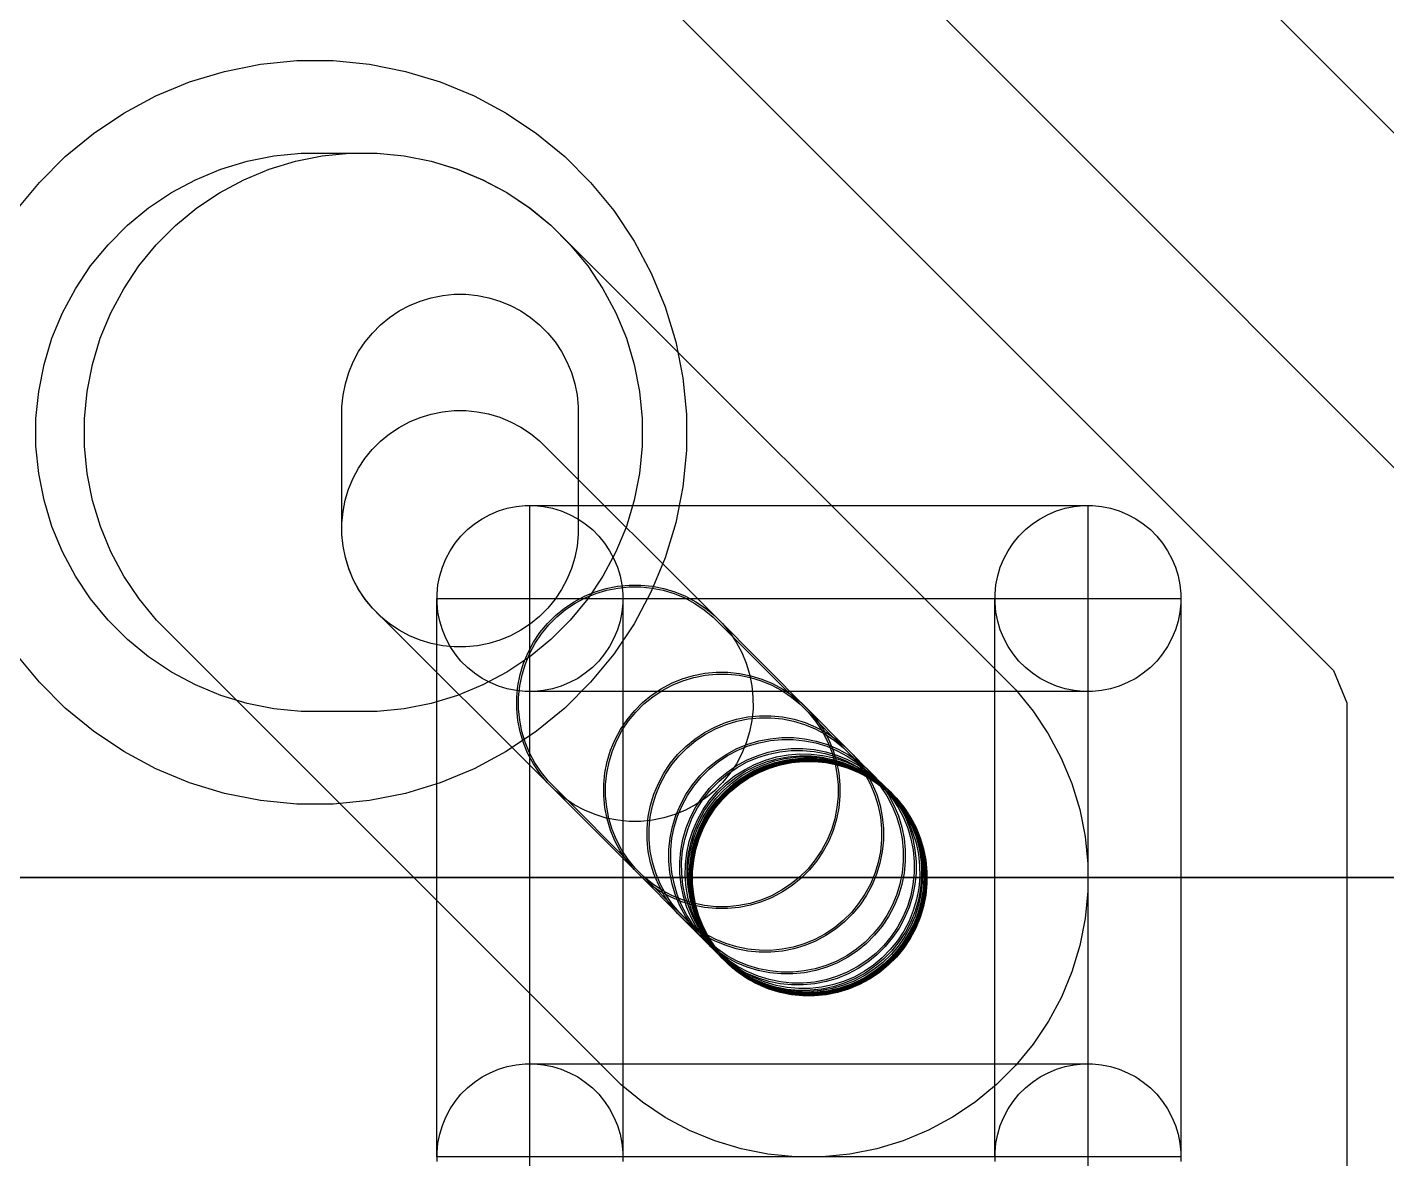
# Model space of a CAD drawing. Extents: x 125179 to 173800, y -108200 to -87800.
# Drawn here: x 143291 to 144753, y -98181 to -96965 of the extents above; entities that cross this region are included whole.
import ezdxf

# ---------------------------------------------------------------- set-up
doc = ezdxf.new("R2010")
doc.units = 0
doc.layers.add('L2D0_Cu1', color=1, linetype='CONTINUOUS')
doc.layers.add('L4D0_Cu2', color=2, linetype='CONTINUOUS')

msp = doc.modelspace()

# ---------------------------------------------------------------- linework, layer by layer
at = {"layer": 'L2D0_Cu1'}
for points in [[(144216.391, -96534.386), (145350.214, -97668.209)], [(145170.609, -97847.814), (144036.786, -96713.991)], [(143911.047, -96871.801), (144695.148, -97655.903), (144709.5, -97690.551), (144709.5, -98193.148), (144721.133, -98251.631), (144723.815, -98255.645), (144736.114, -98274.052), (144765.448, -98317.952)], [(143278.717, -97161.72), (143303.62, -97131.376), (143331.376, -97103.62), (143361.72, -97078.717), (143394.359, -97056.909), (143428.978, -97038.404), (143465.244, -97023.382), (143502.808, -97011.987), (143541.308, -97004.329), (143580.373, -97000.482), (143619.627, -97000.482), (143658.692, -97004.329), (143697.192, -97011.987), (143734.756, -97023.382), (143771.022, -97038.404), (143805.641, -97056.909), (143838.28, -97078.717), (143868.624, -97103.62), (143896.38, -97131.376), (143921.283, -97161.72), (143943.091, -97194.359), (143961.596, -97228.978), (143976.618, -97265.244), (143988.013, -97302.808), (143995.671, -97341.308), (143999.518, -97380.373), (143999.518, -97419.627), (143995.671, -97458.692), (143988.013, -97497.192), (143976.618, -97534.756), (143961.596, -97571.022), (143943.091, -97605.641), (143921.283, -97638.28), (143896.38, -97668.624), (143868.624, -97696.38), (143838.28, -97721.283), (143805.641, -97743.091), (143771.022, -97761.596), (143734.756, -97776.618), (143697.192, -97788.013), (143658.692, -97795.671), (143619.627, -97799.518), (143580.373, -97799.518), (143541.308, -97795.671), (143502.808, -97788.013), (143465.244, -97776.618), (143428.978, -97761.596), (143394.359, -97743.091), (143361.72, -97721.283), (143331.376, -97696.38), (143303.62, -97668.624), (143278.717, -97638.28)], [(143731.22, -98183.507), (143731.22, -98173.693), (143732.182, -98163.927), (143734.097, -98154.302), (143736.946, -98144.911), (143740.701, -98135.844), (143745.327, -98127.19), (143750.779, -98119.03), (143757.005, -98111.444), (143763.944, -98104.505), (143771.53, -98098.279), (143779.69, -98092.827), (143788.344, -98088.201), (143797.411, -98084.446), (143806.802, -98081.597), (143816.427, -98079.682), (143826.193, -98078.72), (143836.007, -98078.72), (143845.773, -98079.682), (143855.398, -98081.597), (143864.789, -98084.446), (143873.856, -98088.201), (143882.51, -98092.827), (143890.67, -98098.279), (143898.256, -98104.505), (143905.195, -98111.444), (143911.421, -98119.03), (143916.873, -98127.19), (143921.499, -98135.844), (143925.254, -98144.911), (143928.103, -98154.302), (143930.018, -98163.927), (143930.98, -98173.693), (143930.98, -98183.507)], [(144331.22, -98183.507), (144331.22, -98173.693), (144332.182, -98163.927), (144334.097, -98154.302), (144336.946, -98144.911), (144340.701, -98135.844), (144345.327, -98127.19), (144350.779, -98119.03), (144357.005, -98111.444), (144363.944, -98104.505), (144371.53, -98098.279), (144379.69, -98092.827), (144388.344, -98088.201), (144397.411, -98084.446), (144406.802, -98081.597), (144416.427, -98079.682), (144426.193, -98078.72), (144436.007, -98078.72), (144445.773, -98079.682), (144455.398, -98081.597), (144464.789, -98084.446), (144473.856, -98088.201), (144482.51, -98092.827), (144490.67, -98098.279), (144498.256, -98104.505), (144505.195, -98111.444), (144511.421, -98119.03), (144516.873, -98127.19), (144521.499, -98135.844), (144525.254, -98144.911), (144528.103, -98154.302), (144530.018, -98163.927), (144530.98, -98173.693), (144530.98, -98183.507)]]:
    msp.add_lwpolyline(points, dxfattribs=at)
for points in [[(143585.262, -97700), (143555.928, -97697.111), (143527.018, -97691.36), (143498.811, -97682.804), (143471.579, -97671.524), (143445.583, -97657.629), (143421.075, -97641.253), (143398.289, -97622.553), (143377.447, -97601.711), (143358.747, -97578.925), (143342.371, -97554.417), (143328.476, -97528.421), (143317.196, -97501.189), (143308.64, -97472.982), (143302.889, -97444.072), (143300, -97414.738), (143300, -97385.262), (143302.889, -97355.928), (143308.64, -97327.018), (143317.196, -97298.811), (143328.476, -97271.579), (143342.371, -97245.583), (143358.747, -97221.075), (143377.447, -97198.289), (143398.289, -97177.447), (143421.075, -97158.747), (143445.583, -97142.371), (143471.579, -97128.476), (143498.811, -97117.196), (143527.018, -97108.64), (143555.928, -97102.889), (143585.262, -97100), (143666.738, -97100), (143696.072, -97102.889), (143724.982, -97108.64), (143753.189, -97117.196), (143780.421, -97128.476), (143806.417, -97142.371), (143830.925, -97158.747), (143853.711, -97177.447), (143874.553, -97198.289), (143893.253, -97221.075), (143909.629, -97245.583), (143923.524, -97271.579), (143934.804, -97298.811), (143943.36, -97327.018), (143949.111, -97355.928), (143952, -97385.262), (143952, -97414.738), (143949.111, -97444.072), (143943.36, -97472.982), (143934.804, -97501.189), (143923.524, -97528.421), (143909.629, -97554.417), (143893.253, -97578.925), (143874.553, -97601.711), (143853.711, -97622.553), (143830.925, -97641.253), (143806.417, -97657.629), (143780.421, -97671.524), (143753.189, -97682.804), (143724.982, -97691.36), (143696.072, -97697.111), (143666.738, -97700)], [(144116.387, -98178.606), (144087.052, -98175.729), (144058.14, -98169.991), (144029.929, -98161.446), (144002.692, -98150.177), (143976.691, -98136.293), (143952.175, -98119.928), (143929.382, -98101.238), (143429.531, -97601.804), (143410.822, -97579.026), (143394.436, -97554.524), (143380.53, -97528.535), (143369.238, -97501.307), (143360.67, -97473.104), (143354.908, -97444.196), (143352.006, -97414.863), (143351.994, -97385.387), (143354.871, -97356.052), (143360.609, -97327.14), (143369.154, -97298.929), (143380.423, -97271.692), (143394.307, -97245.691), (143410.672, -97221.175), (143429.362, -97198.382), (143450.196, -97177.531), (143472.974, -97158.822), (143497.476, -97142.436), (143523.465, -97128.53), (143550.693, -97117.238), (143578.896, -97108.67), (143607.804, -97102.908), (143637.137, -97100.006), (143666.613, -97099.994), (143695.948, -97102.871), (143724.86, -97108.609), (143753.071, -97117.154), (143780.308, -97128.423), (143806.309, -97142.307), (143830.825, -97158.672), (143853.618, -97177.362), (144353.469, -97676.796), (144372.178, -97699.574), (144388.564, -97724.076), (144402.47, -97750.065), (144413.762, -97777.293), (144422.33, -97805.496), (144428.092, -97834.404), (144430.994, -97863.737), (144431.006, -97893.213), (144428.129, -97922.548), (144422.391, -97951.46), (144413.846, -97979.671), (144402.577, -98006.908), (144388.693, -98032.909), (144372.328, -98057.425), (144353.638, -98080.218), (144332.804, -98101.069), (144310.026, -98119.778), (144285.524, -98136.164), (144259.535, -98150.07), (144232.307, -98161.362), (144204.104, -98169.93), (144175.196, -98175.692), (144145.863, -98178.594)], [(143749.761, -97630.6), (143737.343, -97629.377), (143725.104, -97626.943), (143713.163, -97623.32), (143701.635, -97618.545), (143690.63, -97612.663), (143680.255, -97605.73), (143670.609, -97597.814), (143661.786, -97588.991), (143653.87, -97579.345), (143646.937, -97568.97), (143641.055, -97557.965), (143636.28, -97546.437), (143632.657, -97534.496), (143630.223, -97522.257), (143629, -97509.839), (143629, -97372.361), (143630.223, -97359.943), (143632.657, -97347.704), (143636.28, -97335.763), (143641.055, -97324.235), (143646.937, -97313.23), (143653.87, -97302.855), (143661.786, -97293.209), (143670.609, -97284.386), (143680.255, -97276.47), (143690.63, -97269.537), (143701.635, -97263.655), (143713.163, -97258.88), (143725.104, -97255.257), (143737.343, -97252.823), (143749.761, -97251.6), (143762.239, -97251.6), (143774.657, -97252.823), (143786.896, -97255.257), (143798.837, -97258.88), (143810.365, -97263.655), (143821.37, -97269.537), (143831.745, -97276.47), (143841.391, -97284.386), (143850.214, -97293.209), (143858.13, -97302.855), (143865.063, -97313.23), (143870.945, -97324.235), (143875.72, -97335.763), (143879.343, -97347.704), (143881.777, -97359.943), (143883, -97372.361), (143883, -97509.839), (143881.777, -97522.257), (143879.343, -97534.496), (143875.72, -97546.437), (143870.945, -97557.965), (143865.063, -97568.97), (143858.13, -97579.345), (143850.214, -97588.991), (143841.391, -97597.814), (143831.745, -97605.73), (143821.37, -97612.663), (143810.365, -97618.545), (143798.837, -97623.32), (143786.896, -97626.943), (143774.657, -97629.377), (143762.239, -97630.6)], [(143937.93, -97818.108), (143925.51, -97816.902), (143913.269, -97814.484), (143901.323, -97810.877), (143889.788, -97806.117), (143878.775, -97800.25), (143868.391, -97793.331), (143858.735, -97785.428), (143661.9, -97589.116), (143653.971, -97579.481), (143647.024, -97569.115), (143641.127, -97558.118), (143636.337, -97546.596), (143632.699, -97534.66), (143630.248, -97522.425), (143629.008, -97510.008), (143628.992, -97497.53), (143630.198, -97485.11), (143632.616, -97472.869), (143636.223, -97460.923), (143640.983, -97449.388), (143646.85, -97438.375), (143653.769, -97427.991), (143661.672, -97418.335), (143670.484, -97409.5), (143680.119, -97401.571), (143690.485, -97394.624), (143701.482, -97388.727), (143713.004, -97383.937), (143724.94, -97380.299), (143737.175, -97377.848), (143749.592, -97376.608), (143762.07, -97376.592), (143774.49, -97377.798), (143786.731, -97380.216), (143798.677, -97383.823), (143810.212, -97388.583), (143821.225, -97394.45), (143831.609, -97401.369), (143841.265, -97409.272), (144038.1, -97605.584), (144046.029, -97615.219), (144052.976, -97625.585), (144058.873, -97636.582), (144063.663, -97648.104), (144067.301, -97660.04), (144069.752, -97672.275), (144070.992, -97684.692), (144071.008, -97697.17), (144069.802, -97709.59), (144067.384, -97721.831), (144063.777, -97733.777), (144059.017, -97745.312), (144053.15, -97756.325), (144046.231, -97766.709), (144038.328, -97776.365), (144029.516, -97785.2), (144019.881, -97793.129), (144009.515, -97800.076), (143998.518, -97805.973), (143986.996, -97810.763), (143975.06, -97814.401), (143962.825, -97816.852), (143950.408, -97818.092)], [(143826.193, -97678.48), (143816.427, -97677.518), (143806.802, -97675.603), (143797.411, -97672.754), (143788.344, -97668.999), (143779.69, -97664.373), (143771.53, -97658.921), (143763.944, -97652.695), (143757.005, -97645.756), (143750.779, -97638.17), (143745.327, -97630.01), (143740.701, -97621.356), (143736.946, -97612.289), (143734.097, -97602.898), (143732.182, -97593.273), (143731.22, -97583.507), (143731.22, -97573.693), (143732.182, -97563.927), (143734.097, -97554.302), (143736.946, -97544.911), (143740.701, -97535.844), (143745.327, -97527.19), (143750.779, -97519.03), (143757.005, -97511.444), (143763.944, -97504.505), (143771.53, -97498.279), (143779.69, -97492.827), (143788.344, -97488.201), (143797.411, -97484.446), (143806.802, -97481.597), (143816.427, -97479.682), (143826.193, -97478.72), (143836.007, -97478.72), (143845.773, -97479.682), (143855.398, -97481.597), (143864.789, -97484.446), (143873.856, -97488.201), (143882.51, -97492.827), (143890.67, -97498.279), (143898.256, -97504.505), (143905.195, -97511.444), (143911.421, -97519.03), (143916.873, -97527.19), (143921.499, -97535.844), (143925.254, -97544.911), (143928.103, -97554.302), (143930.018, -97563.927), (143930.98, -97573.693), (143930.98, -97583.507), (143930.018, -97593.273), (143928.103, -97602.898), (143925.254, -97612.289), (143921.499, -97621.356), (143916.873, -97630.01), (143911.421, -97638.17), (143905.195, -97645.756), (143898.256, -97652.695), (143890.67, -97658.921), (143882.51, -97664.373), (143873.856, -97668.999), (143864.789, -97672.754), (143855.398, -97675.603), (143845.773, -97677.518), (143836.007, -97678.48)], [(143831.1, -97678.6), (143831.1, -97478.6), (144431.1, -97478.6), (144431.1, -97678.6)], [(144426.193, -97678.48), (144416.427, -97677.518), (144406.802, -97675.603), (144397.411, -97672.754), (144388.344, -97668.999), (144379.69, -97664.373), (144371.53, -97658.921), (144363.944, -97652.695), (144357.005, -97645.756), (144350.779, -97638.17), (144345.327, -97630.01), (144340.701, -97621.356), (144336.946, -97612.289), (144334.097, -97602.898), (144332.182, -97593.273), (144331.22, -97583.507), (144331.22, -97573.693), (144332.182, -97563.927), (144334.097, -97554.302), (144336.946, -97544.911), (144340.701, -97535.844), (144345.327, -97527.19), (144350.779, -97519.03), (144357.005, -97511.444), (144363.944, -97504.505), (144371.53, -97498.279), (144379.69, -97492.827), (144388.344, -97488.201), (144397.411, -97484.446), (144406.802, -97481.597), (144416.427, -97479.682), (144426.193, -97478.72), (144436.007, -97478.72), (144445.773, -97479.682), (144455.398, -97481.597), (144464.789, -97484.446), (144473.856, -97488.201), (144482.51, -97492.827), (144490.67, -97498.279), (144498.256, -97504.505), (144505.195, -97511.444), (144511.421, -97519.03), (144516.873, -97527.19), (144521.499, -97535.844), (144525.254, -97544.911), (144528.103, -97554.302), (144530.018, -97563.927), (144530.98, -97573.693), (144530.98, -97583.507), (144530.018, -97593.273), (144528.103, -97602.898), (144525.254, -97612.289), (144521.499, -97621.356), (144516.873, -97630.01), (144511.421, -97638.17), (144505.195, -97645.756), (144498.256, -97652.695), (144490.67, -97658.921), (144482.51, -97664.373), (144473.856, -97668.999), (144464.789, -97672.754), (144455.398, -97675.603), (144445.773, -97677.518), (144436.007, -97678.48)], [(144043.603, -97911.807), (144031.125, -97911.793), (144018.708, -97910.557), (144006.473, -97908.109), (143994.536, -97904.474), (143983.012, -97899.687), (143972.014, -97893.793), (143961.646, -97886.849), (143952.009, -97878.923), (143849.695, -97776.39), (143841.789, -97766.736), (143834.867, -97756.353), (143828.997, -97745.342), (143824.234, -97733.809), (143820.625, -97721.864), (143818.203, -97709.623), (143816.993, -97697.203), (143817.007, -97684.725), (143818.243, -97672.308), (143820.691, -97660.073), (143824.326, -97648.136), (143829.113, -97636.612), (143835.007, -97625.614), (143841.951, -97615.246), (143849.877, -97605.609), (143858.71, -97596.795), (143868.364, -97588.889), (143878.747, -97581.967), (143889.758, -97576.097), (143901.291, -97571.334), (143913.236, -97567.725), (143925.477, -97565.303), (143937.897, -97564.093), (143950.375, -97564.107), (143962.792, -97565.343), (143975.027, -97567.791), (143986.964, -97571.426), (143998.488, -97576.213), (144009.486, -97582.107), (144019.854, -97589.051), (144029.491, -97596.977), (144131.805, -97699.51), (144139.711, -97709.164), (144146.633, -97719.547), (144152.503, -97730.558), (144157.266, -97742.091), (144160.875, -97754.036), (144163.297, -97766.277), (144164.507, -97778.697), (144164.493, -97791.175), (144163.257, -97803.592), (144160.809, -97815.827), (144157.174, -97827.764), (144152.387, -97839.288), (144146.493, -97850.286), (144139.549, -97860.654), (144131.623, -97870.291), (144122.79, -97879.105), (144113.136, -97887.011), (144102.753, -97893.933), (144091.742, -97899.803), (144080.209, -97904.566), (144068.264, -97908.175), (144056.023, -97910.597)], [(144043.507, -97909.806), (144031.226, -97909.793), (144019.004, -97908.576), (144006.961, -97906.168), (143995.212, -97902.59), (143983.87, -97897.878), (143973.045, -97892.077), (143962.84, -97885.242), (143953.355, -97877.441), (143851.18, -97775.047), (143843.398, -97765.545), (143836.586, -97755.326), (143830.808, -97744.488), (143826.12, -97733.136), (143822.567, -97721.379), (143820.184, -97709.331), (143818.994, -97697.107), (143819.007, -97684.826), (143820.224, -97672.604), (143822.632, -97660.561), (143826.21, -97648.812), (143830.922, -97637.47), (143836.723, -97626.645), (143843.558, -97616.44), (143851.359, -97606.955), (143860.053, -97598.28), (143869.555, -97590.498), (143879.774, -97583.686), (143890.612, -97577.908), (143901.964, -97573.22), (143913.721, -97569.667), (143925.769, -97567.284), (143937.993, -97566.094), (143950.274, -97566.107), (143962.496, -97567.324), (143974.539, -97569.732), (143986.288, -97573.31), (143997.63, -97578.022), (144008.455, -97583.823), (144018.66, -97590.658), (144028.145, -97598.459), (144130.32, -97700.853), (144138.102, -97710.355), (144144.914, -97720.574), (144150.692, -97731.412), (144155.38, -97742.764), (144158.933, -97754.521), (144161.316, -97766.569), (144162.506, -97778.793), (144162.493, -97791.074), (144161.276, -97803.296), (144158.868, -97815.339), (144155.29, -97827.088), (144150.578, -97838.43), (144144.777, -97849.255), (144137.942, -97859.46), (144130.141, -97868.945), (144121.447, -97877.62), (144111.945, -97885.402), (144101.726, -97892.214), (144090.888, -97897.992), (144079.536, -97902.68), (144067.779, -97906.233), (144055.731, -97908.616)], [(143731.1, -98178.6), (143731.1, -97578.6), (143931.1, -97578.6), (143931.1, -98178.6)], [(143831.1, -98178.6), (143831.1, -97578.6), (144431.1, -97578.6), (144431.1, -98178.6)], [(144331.1, -98178.6), (144331.1, -97578.6), (144531.1, -97578.6), (144531.1, -98178.6)], [(144090.168, -97958.713), (144077.69, -97958.686), (144065.274, -97957.437), (144053.041, -97954.976), (144041.108, -97951.329), (144029.59, -97946.529), (144018.597, -97940.623), (144008.237, -97933.668), (143998.608, -97925.732), (143943.103, -97869.989), (143935.208, -97860.327), (143928.298, -97849.937), (143922.439, -97838.919), (143917.688, -97827.381), (143914.092, -97815.432), (143911.684, -97803.188), (143910.487, -97790.768), (143910.514, -97778.29), (143911.763, -97765.874), (143914.224, -97753.641), (143917.871, -97741.708), (143922.671, -97730.19), (143928.577, -97719.197), (143935.532, -97708.837), (143943.468, -97699.208), (143952.311, -97690.403), (143961.973, -97682.508), (143972.363, -97675.598), (143983.381, -97669.739), (143994.919, -97664.988), (144006.868, -97661.392), (144019.112, -97658.984), (144031.532, -97657.787), (144044.01, -97657.814), (144056.426, -97659.063), (144068.659, -97661.524), (144080.592, -97665.171), (144092.11, -97669.971), (144103.103, -97675.877), (144113.463, -97682.832), (144123.092, -97690.768), (144178.597, -97746.511), (144186.492, -97756.173), (144193.402, -97766.563), (144199.261, -97777.581), (144204.012, -97789.119), (144207.608, -97801.068), (144210.016, -97813.312), (144211.213, -97825.732), (144211.186, -97838.21), (144209.937, -97850.626), (144207.476, -97862.859), (144203.829, -97874.792), (144199.029, -97886.31), (144193.123, -97897.303), (144186.168, -97907.663), (144178.232, -97917.292), (144169.389, -97926.097), (144159.727, -97933.992), (144149.337, -97940.902), (144138.319, -97946.761), (144126.781, -97951.512), (144114.832, -97955.108), (144102.588, -97957.516)], [(144090.074, -97956.713), (144077.792, -97956.687), (144065.572, -97955.457), (144053.532, -97953.035), (144041.786, -97949.445), (144030.45, -97944.72), (144019.63, -97938.908), (144009.433, -97932.062), (143999.956, -97924.251), (143944.59, -97868.648), (143936.819, -97859.137), (143930.017, -97848.911), (143924.251, -97838.067), (143919.575, -97826.71), (143916.035, -97814.95), (143913.665, -97802.899), (143912.487, -97790.674), (143912.513, -97778.392), (143913.743, -97766.172), (143916.165, -97754.132), (143919.755, -97742.386), (143924.48, -97731.05), (143930.292, -97720.23), (143937.138, -97710.033), (143944.949, -97700.556), (143953.652, -97691.89), (143963.163, -97684.119), (143973.389, -97677.317), (143984.233, -97671.551), (143995.59, -97666.875), (144007.35, -97663.335), (144019.401, -97660.965), (144031.626, -97659.787), (144043.908, -97659.813), (144056.128, -97661.043), (144068.168, -97663.465), (144079.914, -97667.055), (144091.25, -97671.78), (144102.07, -97677.592), (144112.267, -97684.438), (144121.744, -97692.249), (144177.11, -97747.852), (144184.881, -97757.363), (144191.683, -97767.589), (144197.449, -97778.433), (144202.125, -97789.79), (144205.665, -97801.55), (144208.035, -97813.601), (144209.213, -97825.826), (144209.187, -97838.108), (144207.957, -97850.328), (144205.535, -97862.368), (144201.945, -97874.114), (144197.22, -97885.45), (144191.408, -97896.27), (144184.562, -97906.467), (144176.751, -97915.944), (144168.048, -97924.61), (144158.537, -97932.381), (144148.311, -97939.183), (144137.467, -97944.949), (144126.11, -97949.625), (144114.35, -97953.165), (144102.299, -97955.535)], [(144101.361, -97982.1), (144088.943, -97980.877), (144076.704, -97978.443), (144064.763, -97974.82), (144053.235, -97970.045), (144042.23, -97964.163), (144031.855, -97957.23), (144022.209, -97949.314), (143989.986, -97917.091), (143982.07, -97907.445), (143975.137, -97897.07), (143969.255, -97886.065), (143964.48, -97874.537), (143960.857, -97862.596), (143958.423, -97850.357), (143957.2, -97837.939), (143957.2, -97825.461), (143958.423, -97813.043), (143960.857, -97800.804), (143964.48, -97788.863), (143969.255, -97777.335), (143975.137, -97766.33), (143982.07, -97755.955), (143989.986, -97746.309), (143998.809, -97737.486), (144008.455, -97729.57), (144018.83, -97722.637), (144029.835, -97716.755), (144041.363, -97711.98), (144053.304, -97708.357), (144065.543, -97705.923), (144077.961, -97704.7), (144090.439, -97704.7), (144102.857, -97705.923), (144115.096, -97708.357), (144127.037, -97711.98), (144138.565, -97716.755), (144149.57, -97722.637), (144159.945, -97729.57), (144169.591, -97737.486), (144201.814, -97769.709), (144209.73, -97779.355), (144216.663, -97789.73), (144222.545, -97800.735), (144227.32, -97812.263), (144230.943, -97824.204), (144233.377, -97836.443), (144234.6, -97848.861), (144234.6, -97861.339), (144233.377, -97873.757), (144230.943, -97885.996), (144227.32, -97897.937), (144222.545, -97909.465), (144216.663, -97920.47), (144209.73, -97930.845), (144201.814, -97940.491), (144192.991, -97949.314), (144183.345, -97957.23), (144172.97, -97964.163), (144161.965, -97970.045), (144150.437, -97974.82), (144138.496, -97978.443), (144126.257, -97980.877), (144113.839, -97982.1)], [(144101.459, -97980.1), (144089.237, -97978.896), (144077.191, -97976.5), (144065.438, -97972.935), (144054.091, -97968.235), (144043.26, -97962.445), (144033.048, -97955.622), (144023.554, -97947.831), (143991.469, -97915.746), (143983.678, -97906.252), (143976.855, -97896.04), (143971.065, -97885.209), (143966.365, -97873.862), (143962.8, -97862.109), (143960.404, -97850.063), (143959.2, -97837.841), (143959.2, -97825.559), (143960.404, -97813.337), (143962.8, -97801.291), (143966.365, -97789.538), (143971.065, -97778.191), (143976.855, -97767.36), (143983.678, -97757.148), (143991.469, -97747.654), (144000.154, -97738.969), (144009.648, -97731.178), (144019.86, -97724.355), (144030.691, -97718.565), (144042.038, -97713.865), (144053.791, -97710.3), (144065.837, -97707.904), (144078.059, -97706.7), (144090.341, -97706.7), (144102.563, -97707.904), (144114.609, -97710.3), (144126.362, -97713.865), (144137.709, -97718.565), (144148.54, -97724.355), (144158.752, -97731.178), (144168.246, -97738.969), (144200.331, -97771.054), (144208.122, -97780.548), (144214.945, -97790.76), (144220.735, -97801.591), (144225.435, -97812.938), (144229, -97824.691), (144231.396, -97836.737), (144232.6, -97848.959), (144232.6, -97861.241), (144231.396, -97873.463), (144229, -97885.509), (144225.435, -97897.262), (144220.735, -97908.609), (144214.945, -97919.44), (144208.122, -97929.652), (144200.331, -97939.146), (144191.646, -97947.831), (144182.152, -97955.622), (144171.94, -97962.445), (144161.109, -97968.235), (144149.762, -97972.935), (144138.009, -97976.5), (144125.963, -97978.896), (144113.741, -97980.1)], [(144124.999, -97993.925), (144112.521, -97993.872), (144100.108, -97992.596), (144087.88, -97990.11), (144075.954, -97986.437), (144064.446, -97981.613), (144053.467, -97975.684), (144043.121, -97968.707), (144033.509, -97960.75), (144013.023, -97940.089), (144005.148, -97930.41), (143998.26, -97920.005), (143992.425, -97908.975), (143987.698, -97897.427), (143984.127, -97885.471), (143981.745, -97873.222), (143980.575, -97860.799), (143980.628, -97848.321), (143981.904, -97835.908), (143984.39, -97823.68), (143988.063, -97811.754), (143992.887, -97800.246), (143998.816, -97789.267), (144005.793, -97778.921), (144013.75, -97769.309), (144022.611, -97760.523), (144032.29, -97752.648), (144042.695, -97745.76), (144053.725, -97739.925), (144065.273, -97735.198), (144077.229, -97731.627), (144089.478, -97729.245), (144101.901, -97728.075), (144114.379, -97728.128), (144126.792, -97729.404), (144139.02, -97731.89), (144150.946, -97735.563), (144162.454, -97740.387), (144173.433, -97746.316), (144183.779, -97753.293), (144193.391, -97761.25), (144213.877, -97781.911), (144221.752, -97791.59), (144228.64, -97801.995), (144234.475, -97813.025), (144239.202, -97824.573), (144242.773, -97836.529), (144245.155, -97848.778), (144246.325, -97861.201), (144246.272, -97873.679), (144244.996, -97886.092), (144242.51, -97898.32), (144238.837, -97910.246), (144234.013, -97921.754), (144228.084, -97932.733), (144221.107, -97943.079), (144213.15, -97952.691), (144204.289, -97961.477), (144194.61, -97969.352), (144184.205, -97976.24), (144173.175, -97982.075), (144161.627, -97986.802), (144149.671, -97990.373), (144137.422, -97992.755)], [(144124.909, -97991.925), (144112.627, -97991.873), (144100.41, -97990.617), (144088.375, -97988.17), (144076.637, -97984.554), (144065.31, -97979.806), (144054.503, -97973.971), (144044.321, -97967.104), (144034.86, -97959.272), (144014.513, -97938.751), (144006.762, -97929.224), (143999.982, -97918.983), (143994.238, -97908.127), (143989.587, -97896.76), (143986.072, -97884.992), (143983.727, -97872.936), (143982.575, -97860.709), (143982.627, -97848.427), (143983.883, -97836.21), (143986.33, -97824.175), (143989.946, -97812.437), (143994.694, -97801.11), (144000.529, -97790.303), (144007.396, -97780.121), (144015.228, -97770.66), (144023.949, -97762.013), (144033.476, -97754.262), (144043.717, -97747.482), (144054.573, -97741.738), (144065.94, -97737.087), (144077.708, -97733.572), (144089.764, -97731.227), (144101.991, -97730.075), (144114.273, -97730.127), (144126.49, -97731.383), (144138.525, -97733.83), (144150.263, -97737.446), (144161.59, -97742.194), (144172.397, -97748.029), (144182.579, -97754.896), (144192.04, -97762.728), (144212.387, -97783.249), (144220.138, -97792.776), (144226.918, -97803.017), (144232.662, -97813.873), (144237.313, -97825.24), (144240.828, -97837.008), (144243.173, -97849.064), (144244.325, -97861.291), (144244.273, -97873.573), (144243.017, -97885.79), (144240.57, -97897.825), (144236.954, -97909.563), (144232.206, -97920.89), (144226.371, -97931.697), (144219.504, -97941.879), (144211.672, -97951.34), (144202.951, -97959.987), (144193.424, -97967.738), (144183.183, -97974.518), (144172.327, -97980.262), (144160.96, -97984.913), (144149.192, -97988.428), (144137.136, -97990.773)], [(144120.047, -97999.749), (144107.618, -97998.632), (144095.36, -97996.302), (144083.388, -97992.782), (144071.819, -97988.106), (144060.765, -97982.318), (144050.331, -97975.474), (144040.617, -97967.641), (144025.819, -97953.093), (144017.821, -97943.515), (144010.8, -97933.2), (144004.824, -97922.245), (143999.95, -97910.758), (143996.226, -97898.849), (143993.687, -97886.632), (143992.358, -97874.224), (143992.251, -97861.747), (143993.368, -97849.318), (143995.698, -97837.06), (143999.218, -97825.088), (144003.894, -97813.519), (144009.682, -97802.465), (144016.526, -97792.031), (144024.359, -97782.317), (144033.107, -97773.419), (144042.685, -97765.421), (144053, -97758.4), (144063.955, -97752.424), (144075.442, -97747.55), (144087.351, -97743.826), (144099.568, -97741.287), (144111.976, -97739.958), (144124.453, -97739.851), (144136.882, -97740.968), (144149.14, -97743.298), (144161.112, -97746.818), (144172.681, -97751.494), (144183.735, -97757.282), (144194.169, -97764.126), (144203.883, -97771.959), (144218.681, -97786.507), (144226.679, -97796.085), (144233.7, -97806.4), (144239.676, -97817.355), (144244.55, -97828.842), (144248.274, -97840.751), (144250.813, -97852.968), (144252.142, -97865.376), (144252.249, -97877.853), (144251.132, -97890.282), (144248.802, -97902.54), (144245.282, -97914.512), (144240.606, -97926.081), (144234.818, -97937.135), (144227.974, -97947.569), (144220.141, -97957.283), (144211.393, -97966.181), (144201.815, -97974.179), (144191.5, -97981.2), (144180.545, -97987.176), (144169.058, -97992.05), (144157.149, -97995.774), (144144.932, -97998.313), (144132.524, -97999.642)], [(144120.128, -97997.748), (144107.895, -97996.649), (144095.83, -97994.356), (144084.047, -97990.891), (144072.66, -97986.288), (144061.779, -97980.591), (144051.51, -97973.856), (144041.95, -97966.146), (144027.291, -97951.736), (144019.419, -97942.309), (144012.508, -97932.155), (144006.627, -97921.374), (144001.83, -97910.068), (143998.164, -97898.346), (143995.665, -97886.321), (143994.357, -97874.109), (143994.252, -97861.828), (143995.351, -97849.595), (143997.644, -97837.53), (144001.109, -97825.747), (144005.712, -97814.36), (144011.409, -97803.479), (144018.144, -97793.21), (144025.854, -97783.65), (144034.464, -97774.891), (144043.891, -97767.019), (144054.045, -97760.108), (144064.826, -97754.227), (144076.132, -97749.43), (144087.854, -97745.764), (144099.879, -97743.265), (144112.091, -97741.957), (144124.372, -97741.852), (144136.605, -97742.951), (144148.67, -97745.244), (144160.453, -97748.709), (144171.84, -97753.312), (144182.721, -97759.009), (144192.99, -97765.744), (144202.55, -97773.454), (144217.209, -97787.864), (144225.081, -97797.291), (144231.992, -97807.445), (144237.873, -97818.226), (144242.67, -97829.532), (144246.336, -97841.254), (144248.835, -97853.279), (144250.143, -97865.491), (144250.248, -97877.772), (144249.149, -97890.005), (144246.856, -97902.07), (144243.391, -97913.853), (144238.788, -97925.24), (144233.091, -97936.121), (144226.356, -97946.39), (144218.646, -97955.95), (144210.036, -97964.709), (144200.609, -97972.581), (144190.455, -97979.492), (144179.674, -97985.373), (144168.368, -97990.17), (144156.646, -97993.836), (144144.621, -97996.335), (144132.409, -97997.643)], [(144132.186, -98002.787), (144119.71, -98002.576), (144107.314, -98001.143), (144095.118, -97998.501), (144083.241, -97994.677), (144071.795, -97989.707), (144060.891, -97983.639), (144050.635, -97976.532), (144041.125, -97968.454), (144029.552, -97956.482), (144021.801, -97946.703), (144015.045, -97936.212), (144009.35, -97925.109), (144004.771, -97913.502), (144001.352, -97901.501), (143999.125, -97889.223), (143998.113, -97876.786), (143998.324, -97864.31), (143999.757, -97851.914), (144002.399, -97839.718), (144006.223, -97827.841), (144011.193, -97816.395), (144017.261, -97805.491), (144024.368, -97795.235), (144032.446, -97785.725), (144041.418, -97777.052), (144051.197, -97769.301), (144061.688, -97762.545), (144072.791, -97756.85), (144084.398, -97752.271), (144096.399, -97748.852), (144108.677, -97746.625), (144121.114, -97745.613), (144133.59, -97745.824), (144145.986, -97747.257), (144158.182, -97749.899), (144170.059, -97753.723), (144181.505, -97758.693), (144192.409, -97764.761), (144202.665, -97771.868), (144212.175, -97779.946), (144223.748, -97791.918), (144231.499, -97801.697), (144238.255, -97812.188), (144243.95, -97823.291), (144248.529, -97834.898), (144251.948, -97846.899), (144254.175, -97859.177), (144255.187, -97871.614), (144254.976, -97884.09), (144253.543, -97896.486), (144250.901, -97908.682), (144247.077, -97920.559), (144242.107, -97932.005), (144236.039, -97942.909), (144228.932, -97953.165), (144220.854, -97962.675), (144211.882, -97971.348), (144202.103, -97979.099), (144191.612, -97985.855), (144180.509, -97991.55), (144168.902, -97996.129), (144156.901, -97999.548), (144144.623, -98001.775)], [(144132.122, -98000.786), (144119.842, -98000.578), (144107.641, -97999.167), (144095.638, -97996.567), (144083.947, -97992.804), (144072.682, -97987.912), (144061.95, -97981.94), (144051.855, -97974.944), (144042.494, -97966.993), (144031.058, -97955.163), (144023.429, -97945.538), (144016.78, -97935.212), (144011.175, -97924.284), (144006.667, -97912.859), (144003.302, -97901.047), (144001.11, -97888.963), (144000.114, -97876.722), (144000.322, -97864.442), (144001.733, -97852.241), (144004.333, -97840.238), (144008.096, -97828.547), (144012.988, -97817.282), (144018.96, -97806.55), (144025.956, -97796.455), (144033.907, -97787.094), (144042.737, -97778.558), (144052.362, -97770.929), (144062.688, -97764.28), (144073.616, -97758.675), (144085.041, -97754.167), (144096.853, -97750.802), (144108.937, -97748.61), (144121.178, -97747.614), (144133.458, -97747.822), (144145.659, -97749.233), (144157.662, -97751.833), (144169.353, -97755.596), (144180.618, -97760.488), (144191.35, -97766.46), (144201.445, -97773.456), (144210.806, -97781.407), (144222.242, -97793.237), (144229.871, -97802.862), (144236.52, -97813.188), (144242.125, -97824.116), (144246.633, -97835.541), (144249.998, -97847.353), (144252.19, -97859.437), (144253.186, -97871.678), (144252.978, -97883.958), (144251.567, -97896.159), (144248.967, -97908.162), (144245.204, -97919.853), (144240.312, -97931.118), (144234.34, -97941.85), (144227.344, -97951.945), (144219.393, -97961.306), (144210.563, -97969.842), (144200.938, -97977.471), (144190.612, -97984.12), (144179.684, -97989.725), (144168.259, -97994.233), (144156.447, -97997.598), (144144.363, -97999.79)], [(144127.741, -98004.24), (144115.288, -98003.445), (144102.973, -98001.434), (144090.915, -97998.225), (144079.229, -97993.85), (144068.028, -97988.351), (144057.42, -97981.78), (144047.507, -97974.201), (144036.884, -97964.287), (144028.641, -97954.92), (144021.355, -97944.79), (144015.097, -97933.994), (144009.927, -97922.637), (144005.895, -97910.828), (144003.041, -97898.681), (144001.39, -97886.312), (144000.96, -97873.841), (144001.755, -97861.388), (144003.766, -97849.073), (144006.975, -97837.015), (144011.35, -97825.329), (144016.849, -97814.128), (144023.42, -97803.52), (144030.999, -97793.607), (144039.513, -97784.484), (144048.88, -97776.241), (144059.01, -97768.955), (144069.806, -97762.697), (144081.163, -97757.527), (144092.972, -97753.495), (144105.119, -97750.641), (144117.488, -97748.99), (144129.959, -97748.56), (144142.412, -97749.355), (144154.727, -97751.366), (144166.785, -97754.575), (144178.471, -97758.95), (144189.672, -97764.449), (144200.28, -97771.02), (144210.193, -97778.599), (144220.816, -97788.513), (144229.059, -97797.88), (144236.345, -97808.01), (144242.603, -97818.806), (144247.773, -97830.163), (144251.805, -97841.972), (144254.659, -97854.119), (144256.31, -97866.488), (144256.74, -97878.959), (144255.945, -97891.412), (144253.934, -97903.727), (144250.725, -97915.785), (144246.35, -97927.471), (144240.851, -97938.672), (144234.28, -97949.28), (144226.701, -97959.193), (144218.187, -97968.316), (144208.82, -97976.559), (144198.69, -97983.845), (144187.894, -97990.103), (144176.537, -97995.273), (144164.728, -97999.305), (144152.581, -98002.159), (144140.212, -98003.81)], [(144128.077, -98005.034), (144115.627, -98004.204), (144103.318, -98002.157), (144091.268, -97998.914), (144079.595, -97994.506), (144068.409, -97988.974), (144057.82, -97982.373), (144047.929, -97974.766), (144038.831, -97966.225), (144029.914, -97956.035), (144022.657, -97945.884), (144016.43, -97935.07), (144011.293, -97923.699), (144007.295, -97911.878), (144004.475, -97899.723), (144002.861, -97887.349), (144002.466, -97874.877), (144003.296, -97862.427), (144005.343, -97850.118), (144008.586, -97838.068), (144012.994, -97826.395), (144018.526, -97815.209), (144025.127, -97804.62), (144032.734, -97794.729), (144041.275, -97785.631), (144050.665, -97777.414), (144060.816, -97770.157), (144071.63, -97763.93), (144083.001, -97758.793), (144094.822, -97754.795), (144106.977, -97751.975), (144119.351, -97750.361), (144131.823, -97749.966), (144144.273, -97750.796), (144156.582, -97752.843), (144168.632, -97756.086), (144180.305, -97760.494), (144191.491, -97766.026), (144202.08, -97772.627), (144211.971, -97780.234), (144221.069, -97788.775), (144229.986, -97798.965), (144237.243, -97809.116), (144243.47, -97819.93), (144248.607, -97831.301), (144252.605, -97843.122), (144255.425, -97855.277), (144257.039, -97867.651), (144257.434, -97880.123), (144256.604, -97892.573), (144254.557, -97904.882), (144251.314, -97916.932), (144246.906, -97928.605), (144241.374, -97939.791), (144234.773, -97950.38), (144227.166, -97960.271), (144218.625, -97969.369), (144209.235, -97977.586), (144199.084, -97984.843), (144188.27, -97991.07), (144176.899, -97996.207), (144165.078, -98000.205), (144152.923, -98003.025), (144140.549, -98004.639)], [(144127.771, -98002.237), (144115.514, -98001.455), (144103.393, -97999.476), (144091.524, -97996.318), (144080.022, -97992.012), (144068.997, -97986.599), (144058.556, -97980.132), (144048.8, -97972.672), (144038.321, -97962.892), (144030.207, -97953.672), (144023.036, -97943.701), (144016.876, -97933.076), (144011.788, -97921.898), (144007.82, -97910.275), (144005.01, -97898.319), (144003.386, -97886.145), (144002.963, -97873.871), (144003.745, -97861.614), (144005.724, -97849.493), (144008.882, -97837.624), (144013.188, -97826.122), (144018.601, -97815.097), (144025.068, -97804.656), (144032.528, -97794.9), (144040.908, -97785.921), (144050.128, -97777.807), (144060.099, -97770.636), (144070.724, -97764.476), (144081.902, -97759.388), (144093.525, -97755.42), (144105.481, -97752.61), (144117.655, -97750.986), (144129.929, -97750.563), (144142.186, -97751.345), (144154.307, -97753.324), (144166.176, -97756.482), (144177.678, -97760.788), (144188.703, -97766.201), (144199.144, -97772.668), (144208.9, -97780.128), (144219.379, -97789.908), (144227.493, -97799.128), (144234.664, -97809.099), (144240.824, -97819.724), (144245.912, -97830.902), (144249.88, -97842.525), (144252.69, -97854.481), (144254.314, -97866.655), (144254.737, -97878.929), (144253.955, -97891.186), (144251.976, -97903.307), (144248.818, -97915.176), (144244.512, -97926.678), (144239.099, -97937.703), (144232.632, -97948.144), (144225.172, -97957.9), (144216.792, -97966.879), (144207.572, -97974.993), (144197.601, -97982.164), (144186.976, -97988.324), (144175.798, -97993.412), (144164.175, -97997.38), (144152.219, -98000.19), (144140.045, -98001.814)], [(144130.018, -98005.351), (144117.558, -98004.672), (144105.225, -98002.775), (144093.137, -97999.678), (144081.411, -97995.411), (144070.16, -97990.016), (144059.491, -97983.543), (144049.109, -97975.757), (144039.908, -97967.327), (144031.578, -97958.037), (144024.199, -97947.974), (144017.841, -97937.237), (144012.566, -97925.928), (144008.426, -97914.157), (144005.459, -97902.037), (144003.694, -97889.684), (144003.149, -97877.218), (144003.828, -97864.758), (144005.725, -97852.425), (144008.822, -97840.337), (144013.089, -97828.611), (144018.484, -97817.36), (144024.957, -97806.691), (144032.443, -97796.709), (144040.873, -97787.508), (144050.163, -97779.178), (144060.226, -97771.799), (144070.963, -97765.441), (144082.272, -97760.166), (144094.043, -97756.026), (144106.163, -97753.059), (144118.516, -97751.294), (144130.982, -97750.749), (144143.442, -97751.428), (144155.775, -97753.325), (144167.863, -97756.422), (144179.589, -97760.689), (144190.84, -97766.084), (144201.509, -97772.557), (144211.891, -97780.343), (144221.092, -97788.773), (144229.422, -97798.063), (144236.801, -97808.126), (144243.159, -97818.863), (144248.434, -97830.172), (144252.574, -97841.943), (144255.541, -97854.063), (144257.306, -97866.416), (144257.851, -97878.882), (144257.172, -97891.342), (144255.275, -97903.675), (144252.178, -97915.763), (144247.911, -97927.489), (144242.516, -97938.74), (144236.043, -97949.409), (144228.557, -97959.391), (144220.127, -97968.592), (144210.837, -97976.922), (144200.774, -97984.301), (144190.037, -97990.659), (144178.728, -97995.934), (144166.957, -98000.074), (144154.837, -98003.041), (144142.484, -98004.806)], [(144133.579, -98005.523), (144121.106, -98005.183), (144108.726, -98003.622), (144096.558, -98000.856), (144084.72, -97996.91), (144073.326, -97991.823), (144062.485, -97985.643), (144052.303, -97978.431), (144042.876, -97970.255), (144034.296, -97961.194), (144026.645, -97951.337), (144019.998, -97940.777), (144014.318, -97929.416), (144009.858, -97917.762), (144006.562, -97905.727), (144004.462, -97893.426), (144003.577, -97880.979), (144003.917, -97868.506), (144005.478, -97856.126), (144008.244, -97843.958), (144012.19, -97832.12), (144017.277, -97820.726), (144023.457, -97809.885), (144030.669, -97799.703), (144038.845, -97790.276), (144047.906, -97781.696), (144057.763, -97774.045), (144068.323, -97767.398), (144079.484, -97761.818), (144091.138, -97757.358), (144103.173, -97754.062), (144115.474, -97751.962), (144127.921, -97751.077), (144140.394, -97751.417), (144152.774, -97752.978), (144164.942, -97755.744), (144176.78, -97759.69), (144188.174, -97764.777), (144199.015, -97770.957), (144209.197, -97778.169), (144218.624, -97786.345), (144227.204, -97795.406), (144234.855, -97805.263), (144241.502, -97815.823), (144247.182, -97827.184), (144251.642, -97838.838), (144254.938, -97850.873), (144257.038, -97863.174), (144257.923, -97875.621), (144257.583, -97888.094), (144256.022, -97900.474), (144253.256, -97912.642), (144249.31, -97924.48), (144244.223, -97935.874), (144238.043, -97946.715), (144230.831, -97956.897), (144222.655, -97966.324), (144213.594, -97974.904), (144203.737, -97982.555), (144193.177, -97989.202), (144182.016, -97994.782), (144170.362, -97999.242), (144158.327, -98002.538), (144146.026, -98004.638)], [(144124.661, -98005.5), (144112.243, -98004.277), (144100.004, -98001.843), (144088.063, -97998.22), (144076.535, -97993.445), (144065.53, -97987.563), (144055.155, -97980.63), (144045.509, -97972.714), (144036.586, -97963.791), (144028.67, -97954.145), (144021.737, -97943.77), (144015.855, -97932.765), (144011.08, -97921.237), (144007.457, -97909.296), (144005.023, -97897.057), (144003.8, -97884.639), (144003.8, -97872.161), (144005.023, -97859.743), (144007.457, -97847.504), (144011.08, -97835.563), (144015.855, -97824.035), (144021.737, -97813.03), (144028.67, -97802.655), (144036.586, -97793.009), (144045.409, -97784.186), (144055.055, -97776.27), (144065.43, -97769.337), (144076.435, -97763.455), (144087.963, -97758.68), (144099.904, -97755.057), (144112.143, -97752.623), (144124.561, -97751.4), (144137.039, -97751.4), (144149.457, -97752.623), (144161.696, -97755.057), (144173.637, -97758.68), (144185.165, -97763.455), (144196.17, -97769.337), (144206.545, -97776.27), (144216.191, -97784.186), (144225.114, -97793.109), (144233.03, -97802.755), (144239.963, -97813.13), (144245.845, -97824.135), (144250.62, -97835.663), (144254.243, -97847.604), (144256.677, -97859.843), (144257.9, -97872.261), (144257.9, -97884.739), (144256.677, -97897.157), (144254.243, -97909.396), (144250.62, -97921.337), (144245.845, -97932.865), (144239.963, -97943.87), (144233.03, -97954.245), (144225.114, -97963.891), (144216.291, -97972.714), (144206.645, -97980.63), (144196.27, -97987.563), (144185.265, -97993.445), (144173.737, -97998.22), (144161.796, -98001.843), (144149.557, -98004.277), (144137.139, -98005.5)], [(144124.661, -98005.5), (144112.243, -98004.277), (144100.004, -98001.843), (144088.063, -97998.22), (144076.535, -97993.445), (144065.53, -97987.563), (144055.155, -97980.63), (144045.509, -97972.714), (144036.686, -97963.891), (144028.77, -97954.245), (144021.837, -97943.87), (144015.955, -97932.865), (144011.18, -97921.337), (144007.557, -97909.396), (144005.123, -97897.157), (144003.9, -97884.739), (144003.9, -97872.261), (144005.123, -97859.843), (144007.557, -97847.604), (144011.18, -97835.663), (144015.955, -97824.135), (144021.837, -97813.13), (144028.77, -97802.755), (144036.686, -97793.109), (144045.509, -97784.286), (144055.155, -97776.37), (144065.53, -97769.437), (144076.535, -97763.555), (144088.063, -97758.78), (144100.004, -97755.157), (144112.243, -97752.723), (144124.661, -97751.5), (144137.239, -97751.5), (144149.657, -97752.723), (144161.896, -97755.157), (144173.837, -97758.78), (144185.365, -97763.555), (144196.37, -97769.437), (144206.745, -97776.37), (144216.391, -97784.286), (144225.214, -97793.109), (144233.13, -97802.755), (144240.063, -97813.13), (144245.945, -97824.135), (144250.72, -97835.663), (144254.343, -97847.604), (144256.777, -97859.843), (144258, -97872.261), (144258, -97884.739), (144256.777, -97897.157), (144254.343, -97909.396), (144250.72, -97921.337), (144245.945, -97932.865), (144240.063, -97943.87), (144233.13, -97954.245), (144225.214, -97963.891), (144216.391, -97972.714), (144206.745, -97980.63), (144196.37, -97987.563), (144185.365, -97993.445), (144173.837, -97998.22), (144161.896, -98001.843), (144149.657, -98004.277), (144137.239, -98005.5)], [(144124.761, -98005.6), (144112.343, -98004.377), (144100.104, -98001.943), (144088.163, -97998.32), (144076.635, -97993.545), (144065.63, -97987.663), (144055.255, -97980.73), (144045.609, -97972.814), (144036.786, -97963.991), (144028.87, -97954.345), (144021.937, -97943.97), (144016.055, -97932.965), (144011.28, -97921.437), (144007.657, -97909.496), (144005.223, -97897.257), (144004, -97884.839), (144004, -97872.261), (144005.223, -97859.843), (144007.657, -97847.604), (144011.28, -97835.663), (144016.055, -97824.135), (144021.937, -97813.13), (144028.87, -97802.755), (144036.786, -97793.109), (144045.609, -97784.286), (144055.255, -97776.37), (144065.63, -97769.437), (144076.635, -97763.555), (144088.163, -97758.78), (144100.104, -97755.157), (144112.343, -97752.723), (144124.761, -97751.5), (144137.239, -97751.5), (144149.657, -97752.723), (144161.896, -97755.157), (144173.837, -97758.78), (144185.365, -97763.555), (144196.37, -97769.437), (144206.745, -97776.37), (144216.391, -97784.286), (144225.214, -97793.109), (144233.13, -97802.755), (144240.063, -97813.13), (144245.945, -97824.135), (144250.72, -97835.663), (144254.343, -97847.604), (144256.777, -97859.843), (144258, -97872.261), (144258, -97884.839), (144256.777, -97897.257), (144254.343, -97909.496), (144250.72, -97921.437), (144245.945, -97932.965), (144240.063, -97943.97), (144233.13, -97954.345), (144225.214, -97963.991), (144216.391, -97972.814), (144206.745, -97980.73), (144196.37, -97987.663), (144185.365, -97993.545), (144173.837, -97998.32), (144161.896, -98001.943), (144149.657, -98004.377), (144137.239, -98005.6)], [(144128.112, -98003.032), (144115.858, -98002.215), (144103.742, -98000.2), (144091.883, -97997.008), (144080.393, -97992.669), (144069.384, -97987.225), (144058.962, -97980.728), (144049.226, -97973.24), (144040.272, -97964.835), (144031.484, -97954.792), (144024.341, -97944.8), (144018.213, -97934.157), (144013.156, -97922.965), (144009.221, -97911.33), (144006.446, -97899.366), (144004.856, -97887.188), (144004.468, -97874.912), (144005.285, -97862.658), (144007.3, -97850.542), (144010.492, -97838.683), (144014.831, -97827.193), (144020.275, -97816.184), (144026.772, -97805.762), (144034.26, -97796.026), (144042.665, -97787.072), (144051.908, -97778.984), (144061.9, -97771.841), (144072.543, -97765.713), (144083.735, -97760.656), (144095.37, -97756.721), (144107.334, -97753.946), (144119.512, -97752.356), (144131.788, -97751.968), (144144.042, -97752.785), (144156.158, -97754.8), (144168.017, -97757.992), (144179.507, -97762.331), (144190.516, -97767.775), (144200.938, -97774.272), (144210.674, -97781.76), (144219.628, -97790.165), (144228.416, -97800.208), (144235.559, -97810.2), (144241.687, -97820.843), (144246.744, -97832.035), (144250.679, -97843.67), (144253.454, -97855.634), (144255.044, -97867.812), (144255.432, -97880.088), (144254.615, -97892.342), (144252.6, -97904.458), (144249.408, -97916.317), (144245.069, -97927.807), (144239.625, -97938.816), (144233.128, -97949.238), (144225.64, -97958.974), (144217.235, -97967.928), (144207.992, -97976.016), (144198, -97983.159), (144187.357, -97989.287), (144176.165, -97994.344), (144164.53, -97998.279), (144152.566, -98001.054), (144140.388, -98002.644)], [(144130.029, -98003.349), (144117.765, -98002.681), (144105.626, -98000.813), (144093.729, -97997.765), (144082.187, -97993.566), (144071.113, -97988.255), (144060.613, -97981.885), (144050.387, -97974.215), (144041.332, -97965.919), (144033.133, -97956.775), (144025.869, -97946.871), (144019.612, -97936.303), (144014.42, -97925.172), (144010.345, -97913.586), (144007.425, -97901.657), (144005.688, -97889.499), (144005.151, -97877.229), (144005.819, -97864.965), (144007.687, -97852.826), (144010.735, -97840.929), (144014.934, -97829.387), (144020.245, -97818.313), (144026.615, -97807.813), (144033.985, -97797.987), (144042.281, -97788.932), (144051.425, -97780.733), (144061.329, -97773.469), (144071.897, -97767.212), (144083.028, -97762.02), (144094.614, -97757.945), (144106.543, -97755.025), (144118.701, -97753.288), (144130.971, -97752.751), (144143.235, -97753.419), (144155.374, -97755.287), (144167.271, -97758.335), (144178.813, -97762.534), (144189.887, -97767.845), (144200.387, -97774.215), (144210.613, -97781.885), (144219.668, -97790.181), (144227.867, -97799.325), (144235.131, -97809.229), (144241.388, -97819.797), (144246.58, -97830.928), (144250.655, -97842.514), (144253.575, -97854.443), (144255.312, -97866.601), (144255.849, -97878.871), (144255.181, -97891.135), (144253.313, -97903.274), (144250.265, -97915.171), (144246.066, -97926.713), (144240.755, -97937.787), (144234.385, -97948.287), (144227.015, -97958.113), (144218.719, -97967.168), (144209.575, -97975.367), (144199.671, -97982.631), (144189.103, -97988.888), (144177.972, -97994.08), (144166.386, -97998.155), (144154.457, -98001.075), (144142.299, -98002.812)], [(144133.536, -98003.521), (144121.259, -98003.187), (144109.073, -98001.65), (144097.097, -97998.927), (144085.446, -97995.044), (144074.231, -97990.036), (144063.561, -97983.954), (144053.539, -97976.855), (144044.261, -97968.808), (144035.816, -97959.891), (144028.286, -97950.188), (144021.743, -97939.794), (144016.15, -97928.609), (144011.761, -97917.139), (144008.517, -97905.293), (144006.45, -97893.187), (144005.579, -97880.936), (144005.913, -97868.659), (144007.45, -97856.473), (144010.173, -97844.497), (144014.056, -97832.846), (144019.064, -97821.631), (144025.146, -97810.961), (144032.245, -97800.939), (144040.292, -97791.661), (144049.209, -97783.216), (144058.912, -97775.686), (144069.306, -97769.143), (144080.291, -97763.65), (144091.761, -97759.261), (144103.607, -97756.017), (144115.713, -97753.95), (144127.964, -97753.079), (144140.241, -97753.413), (144152.427, -97754.95), (144164.403, -97757.673), (144176.054, -97761.556), (144187.269, -97766.564), (144197.939, -97772.646), (144207.961, -97779.745), (144217.239, -97787.792), (144225.684, -97796.709), (144233.214, -97806.412), (144239.757, -97816.806), (144245.35, -97827.991), (144249.739, -97839.461), (144252.983, -97851.307), (144255.05, -97863.413), (144255.921, -97875.664), (144255.587, -97887.941), (144254.05, -97900.127), (144251.327, -97912.103), (144247.444, -97923.754), (144242.436, -97934.969), (144236.354, -97945.639), (144229.255, -97955.661), (144221.208, -97964.939), (144212.291, -97973.384), (144202.588, -97980.914), (144192.194, -97987.457), (144181.209, -97992.95), (144169.739, -97997.339), (144157.893, -98000.583), (144145.787, -98002.65)], [(144124.759, -98003.5), (144112.537, -98002.296), (144100.491, -97999.9), (144088.738, -97996.335), (144077.391, -97991.635), (144066.56, -97985.845), (144056.348, -97979.022), (144046.854, -97971.231), (144038.069, -97962.446), (144030.278, -97952.952), (144023.455, -97942.74), (144017.665, -97931.909), (144012.965, -97920.562), (144009.4, -97908.809), (144007.004, -97896.763), (144005.8, -97884.541), (144005.8, -97872.259), (144007.004, -97860.037), (144009.4, -97847.991), (144012.965, -97836.238), (144017.665, -97824.891), (144023.455, -97814.06), (144030.278, -97803.848), (144038.069, -97794.354), (144046.754, -97785.669), (144056.248, -97777.878), (144066.46, -97771.055), (144077.291, -97765.265), (144088.638, -97760.565), (144100.391, -97757), (144112.437, -97754.604), (144124.659, -97753.4), (144136.941, -97753.4), (144149.163, -97754.604), (144161.209, -97757), (144172.962, -97760.565), (144184.309, -97765.265), (144195.14, -97771.055), (144205.352, -97777.878), (144214.846, -97785.669), (144223.631, -97794.454), (144231.422, -97803.948), (144238.245, -97814.16), (144244.035, -97824.991), (144248.735, -97836.338), (144252.3, -97848.091), (144254.696, -97860.137), (144255.9, -97872.359), (144255.9, -97884.641), (144254.696, -97896.863), (144252.3, -97908.909), (144248.735, -97920.662), (144244.035, -97932.009), (144238.245, -97942.84), (144231.422, -97953.052), (144223.631, -97962.546), (144214.946, -97971.231), (144205.452, -97979.022), (144195.24, -97985.845), (144184.409, -97991.635), (144173.062, -97996.335), (144161.309, -97999.9), (144149.263, -98002.296), (144137.041, -98003.5)], [(144124.759, -98003.5), (144112.537, -98002.296), (144100.491, -97999.9), (144088.738, -97996.335), (144077.391, -97991.635), (144066.56, -97985.845), (144056.348, -97979.022), (144046.854, -97971.231), (144038.169, -97962.546), (144030.378, -97953.052), (144023.555, -97942.84), (144017.765, -97932.009), (144013.065, -97920.662), (144009.5, -97908.909), (144007.104, -97896.863), (144005.9, -97884.641), (144005.9, -97872.359), (144007.104, -97860.137), (144009.5, -97848.091), (144013.065, -97836.338), (144017.765, -97824.991), (144023.555, -97814.16), (144030.378, -97803.948), (144038.169, -97794.454), (144046.854, -97785.769), (144056.348, -97777.978), (144066.56, -97771.155), (144077.391, -97765.365), (144088.738, -97760.665), (144100.491, -97757.1), (144112.537, -97754.704), (144124.759, -97753.5), (144137.141, -97753.5), (144149.363, -97754.704), (144161.409, -97757.1), (144173.162, -97760.665), (144184.509, -97765.365), (144195.34, -97771.155), (144205.552, -97777.978), (144215.046, -97785.769), (144223.731, -97794.454), (144231.522, -97803.948), (144238.345, -97814.16), (144244.135, -97824.991), (144248.835, -97836.338), (144252.4, -97848.091), (144254.796, -97860.137), (144256, -97872.359), (144256, -97884.641), (144254.796, -97896.863), (144252.4, -97908.909), (144248.835, -97920.662), (144244.135, -97932.009), (144238.345, -97942.84), (144231.522, -97953.052), (144223.731, -97962.546), (144215.046, -97971.231), (144205.552, -97979.022), (144195.34, -97985.845), (144184.509, -97991.635), (144173.162, -97996.335), (144161.409, -97999.9), (144149.363, -98002.296), (144137.141, -98003.5)], [(144124.859, -98003.6), (144112.637, -98002.396), (144100.591, -98000), (144088.838, -97996.435), (144077.491, -97991.735), (144066.66, -97985.945), (144056.448, -97979.122), (144046.954, -97971.331), (144038.269, -97962.646), (144030.478, -97953.152), (144023.655, -97942.94), (144017.865, -97932.109), (144013.165, -97920.762), (144009.6, -97909.009), (144007.204, -97896.963), (144006, -97884.741), (144006, -97872.359), (144007.204, -97860.137), (144009.6, -97848.091), (144013.165, -97836.338), (144017.865, -97824.991), (144023.655, -97814.16), (144030.478, -97803.948), (144038.269, -97794.454), (144046.954, -97785.769), (144056.448, -97777.978), (144066.66, -97771.155), (144077.491, -97765.365), (144088.838, -97760.665), (144100.591, -97757.1), (144112.637, -97754.704), (144124.859, -97753.5), (144137.141, -97753.5), (144149.363, -97754.704), (144161.409, -97757.1), (144173.162, -97760.665), (144184.509, -97765.365), (144195.34, -97771.155), (144205.552, -97777.978), (144215.046, -97785.769), (144223.731, -97794.454), (144231.522, -97803.948), (144238.345, -97814.16), (144244.135, -97824.991), (144248.835, -97836.338), (144252.4, -97848.091), (144254.796, -97860.137), (144256, -97872.359), (144256, -97884.741), (144254.796, -97896.963), (144252.4, -97909.009), (144248.835, -97920.762), (144244.135, -97932.109), (144238.345, -97942.94), (144231.522, -97953.152), (144223.731, -97962.646), (144215.046, -97971.331), (144205.552, -97979.122), (144195.34, -97985.945), (144184.509, -97991.735), (144173.162, -97996.435), (144161.409, -98000), (144149.363, -98002.396), (144137.141, -98003.6)], [(144124.859, -98003.6), (144112.637, -98002.396), (144100.591, -98000), (144088.838, -97996.435), (144077.491, -97991.735), (144066.66, -97985.945), (144056.448, -97979.122), (144046.954, -97971.331), (144038.269, -97962.646), (144030.478, -97953.152), (144023.655, -97942.94), (144017.865, -97932.109), (144013.165, -97920.762), (144009.6, -97909.009), (144007.204, -97896.963), (144006, -97884.741), (144006, -97872.459), (144007.204, -97860.237), (144009.6, -97848.191), (144013.165, -97836.438), (144017.865, -97825.091), (144023.655, -97814.26), (144030.478, -97804.048), (144038.269, -97794.554), (144046.954, -97785.869), (144056.448, -97778.078), (144066.66, -97771.255), (144077.491, -97765.465), (144088.838, -97760.765), (144100.591, -97757.2), (144112.637, -97754.804), (144124.859, -97753.6), (144137.241, -97753.6), (144149.463, -97754.804), (144161.509, -97757.2), (144173.262, -97760.765), (144184.609, -97765.465), (144195.44, -97771.255), (144205.652, -97778.078), (144215.146, -97785.869), (144223.831, -97794.554), (144231.622, -97804.048), (144238.445, -97814.26), (144244.235, -97825.091), (144248.935, -97836.438), (144252.5, -97848.191), (144254.896, -97860.237), (144256.1, -97872.459), (144256.1, -97884.741), (144254.896, -97896.963), (144252.5, -97909.009), (144248.935, -97920.762), (144244.235, -97932.109), (144238.445, -97942.94), (144231.622, -97953.152), (144223.831, -97962.646), (144215.146, -97971.331), (144205.652, -97979.122), (144195.44, -97985.945), (144184.609, -97991.735), (144173.262, -97996.435), (144161.509, -98000), (144149.463, -98002.396), (144137.241, -98003.6)], [(143831.1, -98278.6), (143831.1, -98078.6), (144431.1, -98078.6), (144431.1, -98278.6)]]:
    msp.add_lwpolyline(points, close=True, dxfattribs=at)
at = {"layer": 'L4D0_Cu2'}
for points in [[(146650.318, -97878.6), (140529.009, -97878.6), (140959.301, -97448.362), (141992.943, -96414.85)], [(156400, -97313.945), (147397.549, -97313.945), (147261.621, -97296.05), (147256, -97295.31), (147250.379, -97296.05), (147110.653, -97314.445), (147110.652, -97314.445), (147105.033, -97315.185), (146964.355, -97373.456), (146959.857, -97376.907), (146959.856, -97376.908), (146925.416, -97403.335), (146843.552, -97466.152), (146750.856, -97586.955), (146692.585, -97727.633), (146672.71, -97878.6), (140497.611, -97878.6), (141080.234, -97296.05), (141591.6, -96784.749), (156400, -96784.749)], [(143278.717, -97161.72), (143303.62, -97131.376), (143331.376, -97103.62), (143361.72, -97078.717), (143394.359, -97056.909), (143428.978, -97038.404), (143465.244, -97023.382), (143502.808, -97011.987), (143541.308, -97004.329), (143580.373, -97000.482), (143619.627, -97000.482), (143658.692, -97004.329), (143697.192, -97011.987), (143734.756, -97023.382), (143771.022, -97038.404), (143805.641, -97056.909), (143838.28, -97078.717), (143868.624, -97103.62), (143896.38, -97131.376), (143921.283, -97161.72), (143943.091, -97194.359), (143961.596, -97228.978), (143976.618, -97265.244), (143988.013, -97302.808), (143995.671, -97341.308), (143999.518, -97380.373), (143999.518, -97419.627), (143995.671, -97458.692), (143988.013, -97497.192), (143976.618, -97534.756), (143961.596, -97571.022), (143943.091, -97605.641), (143921.283, -97638.28), (143896.38, -97668.624), (143868.624, -97696.38), (143838.28, -97721.283), (143805.641, -97743.091), (143771.022, -97761.596), (143734.756, -97776.618), (143697.192, -97788.013), (143658.692, -97795.671), (143619.627, -97799.518), (143580.373, -97799.518), (143541.308, -97795.671), (143502.808, -97788.013), (143465.244, -97776.618), (143428.978, -97761.596), (143394.359, -97743.091), (143361.72, -97721.283), (143331.376, -97696.38), (143303.62, -97668.624), (143278.717, -97638.28)], [(140497.611, -97878.6), (146672.71, -97878.6)], [(140529.009, -97878.6), (146650.318, -97878.6)]]:
    msp.add_lwpolyline(points, dxfattribs=at)

doc.saveas('drawing.dxf')
